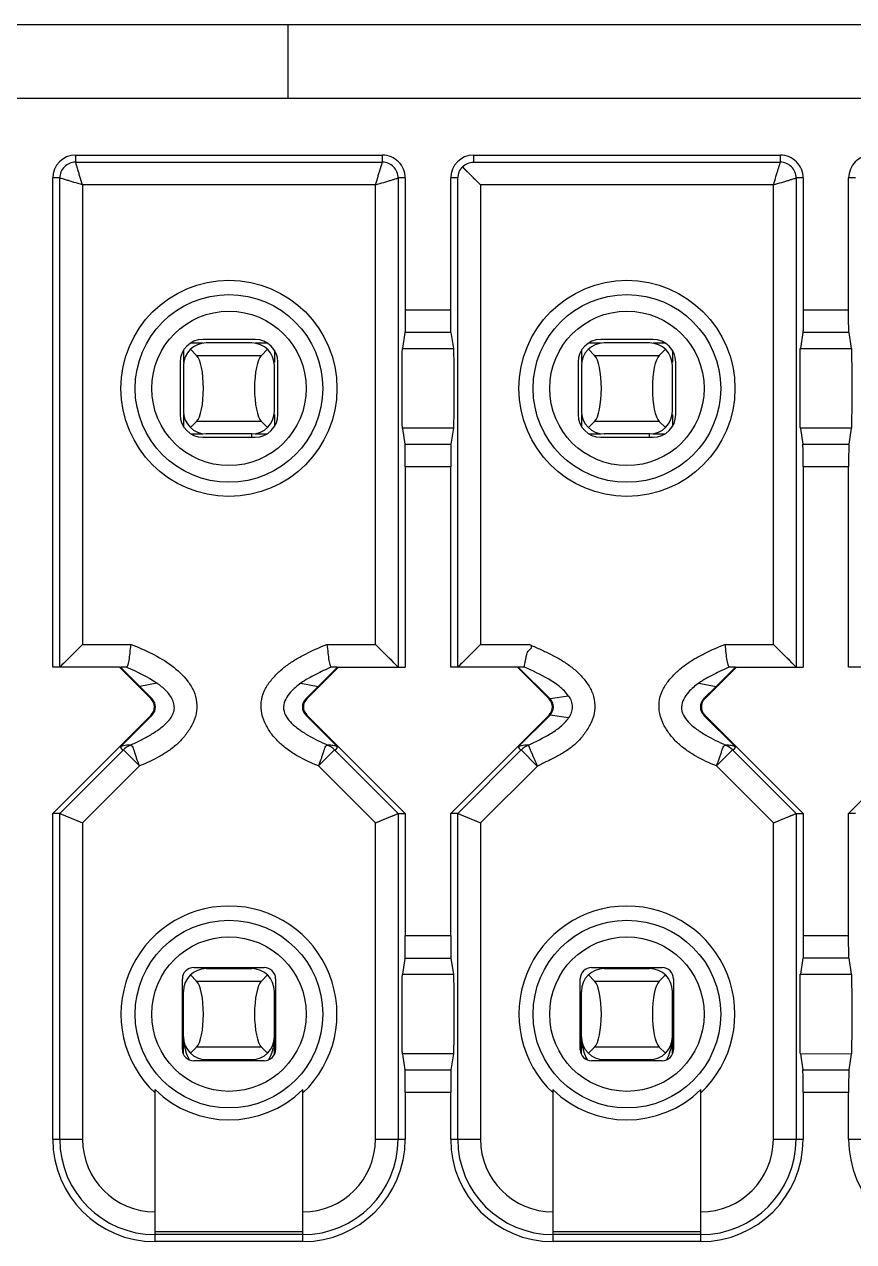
# Model space of a CAD drawing. Header units: millimetres. Extents: x 2890 to 3977, y 86 to 903.
# Drawn here: x 3018.9 to 3026.2, y 720.89 to 731.59 of the extents above; entities that cross this region are included whole.
import ezdxf

# ---------------------------------------------------------------- set-up
doc = ezdxf.new("R2010")
doc.units = ezdxf.units.MM
doc.layers.add('00_COMPONENTS', color=7, linetype='Continuous')

msp = doc.modelspace()

# ---------------------------------------------------------------- linework, layer by layer
at = {"color": 7, "linetype": 'Continuous'}
for p, q in [((3021.222, 730.936), (3021.222, 731.586)), ((3015.252, 730.936), (3057.652, 730.936)), ((3019.352, 730.436), (3019.352, 730.374)), ((3019.352, 730.436), (3022.052, 730.436)), ((3022.052, 730.374), (3022.052, 730.436)), ((3022.852, 730.436), (3022.852, 730.374)), ((3022.852, 730.436), (3025.552, 730.436)), ((3025.552, 730.374), (3025.552, 730.436)), ((3019.352, 730.374), (3022.052, 730.374)), ((3022.755, 730.333), (3022.914, 730.175)), ((3022.852, 730.374), (3025.552, 730.374)), ((3019.152, 725.936), (3019.152, 730.236)), ((3019.211, 730.236), (3019.152, 730.236)), ((3019.214, 730.236), (3019.211, 730.236)), ((3019.214, 725.936), (3019.214, 730.236)), ((3019.414, 730.175), (3019.414, 726.136)), ((3021.991, 730.175), (3019.414, 730.175)), ((3021.991, 726.136), (3021.991, 730.175)), ((3022.191, 730.236), (3022.191, 725.936)), ((3022.252, 730.236), (3022.191, 730.236)), ((3022.252, 730.236), (3022.252, 729.076)), ((3022.652, 729.076), (3022.652, 730.236)), ((3022.714, 730.236), (3022.652, 730.236)), ((3022.714, 725.936), (3022.714, 730.236)), ((3022.914, 730.175), (3022.914, 726.136)), ((3025.491, 730.175), (3022.914, 730.175)), ((3025.491, 726.136), (3025.491, 730.175)), ((3025.691, 730.236), (3025.691, 725.936)), ((3025.752, 730.236), (3025.691, 730.236)), ((3025.752, 730.236), (3025.752, 729.076)), ((3026.152, 729.076), (3026.152, 730.236)), ((3026.214, 730.236), (3026.152, 730.236)), ((3022.252, 729.076), (3022.652, 729.076)), ((3025.752, 729.076), (3026.152, 729.076)), ((3020.367, 728.786), (3020.472, 728.786)), ((3020.932, 728.816), (3020.472, 728.816)), ((3020.902, 728.786), (3020.502, 728.786)), ((3020.932, 728.786), (3021.037, 728.786)), ((3022.25, 728.876), (3022.228, 728.736)), ((3022.654, 728.876), (3022.25, 728.876)), ((3022.654, 728.876), (3022.676, 728.737)), ((3023.867, 728.786), (3023.972, 728.786)), ((3024.432, 728.816), (3023.972, 728.816)), ((3024.402, 728.786), (3024.002, 728.786)), ((3024.432, 728.786), (3024.537, 728.786)), ((3025.75, 728.876), (3025.728, 728.736)), ((3026.154, 728.876), (3025.75, 728.876)), ((3026.154, 728.876), (3026.176, 728.737)), ((3020.302, 728.721), (3020.302, 728.616)), ((3020.417, 728.676), (3020.363, 728.73)), ((3020.417, 728.676), (3020.987, 728.676)), ((3021.041, 728.73), (3020.987, 728.676)), ((3021.102, 728.721), (3021.102, 728.616)), ((3022.228, 728.737), (3022.676, 728.737)), ((3023.802, 728.721), (3023.802, 728.616)), ((3023.917, 728.676), (3023.863, 728.73)), ((3023.917, 728.676), (3024.487, 728.676)), ((3024.541, 728.73), (3024.487, 728.676)), ((3024.602, 728.721), (3024.602, 728.616)), ((3025.728, 728.737), (3026.176, 728.737)), ((3020.272, 728.616), (3020.272, 728.156)), ((3020.302, 728.586), (3020.302, 728.186)), ((3021.102, 728.186), (3021.102, 728.586)), ((3021.132, 728.156), (3021.132, 728.616)), ((3023.772, 728.616), (3023.772, 728.156)), ((3023.802, 728.586), (3023.802, 728.186)), ((3024.602, 728.186), (3024.602, 728.586)), ((3024.632, 728.156), (3024.632, 728.616)), ((3020.302, 728.156), (3020.302, 728.051)), ((3021.102, 728.156), (3021.102, 728.051)), ((3023.802, 728.156), (3023.802, 728.051)), ((3024.602, 728.156), (3024.602, 728.051)), ((3020.363, 728.042), (3020.417, 728.096)), ((3020.987, 728.096), (3020.417, 728.096)), ((3020.987, 728.096), (3021.041, 728.042)), ((3022.676, 728.036), (3022.228, 728.036)), ((3022.228, 728.035), (3022.25, 727.896)), ((3022.676, 728.036), (3022.654, 727.896)), ((3023.863, 728.042), (3023.917, 728.096)), ((3024.487, 728.096), (3023.917, 728.096)), ((3024.487, 728.096), (3024.541, 728.042)), ((3026.176, 728.036), (3025.728, 728.036)), ((3025.728, 728.035), (3025.75, 727.896)), ((3026.176, 728.036), (3026.154, 727.896)), ((3020.367, 727.986), (3020.472, 727.986)), ((3020.472, 727.956), (3020.932, 727.956)), ((3020.902, 727.986), (3020.502, 727.986)), ((3020.902, 727.956), (3020.902, 727.982)), ((3020.932, 727.986), (3021.037, 727.986)), ((3023.867, 727.986), (3023.972, 727.986)), ((3023.972, 727.956), (3024.432, 727.956)), ((3024.402, 727.986), (3024.002, 727.986)), ((3024.402, 727.956), (3024.402, 727.982)), ((3024.432, 727.986), (3024.537, 727.986)), ((3022.25, 727.896), (3022.654, 727.896)), ((3025.75, 727.896), (3026.154, 727.896)), ((3022.252, 727.696), (3022.252, 725.936)), ((3022.652, 727.696), (3022.252, 727.696)), ((3022.652, 725.936), (3022.652, 727.696)), ((3025.752, 727.696), (3025.752, 725.936)), ((3026.152, 727.696), (3025.752, 727.696)), ((3026.152, 725.936), (3026.152, 727.696)), ((3019.414, 726.136), (3019.214, 725.936)), ((3019.414, 726.136), (3019.841, 726.136)), ((3021.563, 726.136), (3021.991, 726.136)), ((3022.191, 725.936), (3021.991, 726.136)), ((3022.714, 725.936), (3022.914, 726.136)), ((3022.914, 726.136), (3023.341, 726.136)), ((3025.063, 726.136), (3025.491, 726.136)), ((3025.691, 725.936), (3025.491, 726.136)), ((3019.739, 725.936), (3019.152, 725.936)), ((3019.739, 725.936), (3020.018, 725.657)), ((3019.917, 725.766), (3019.747, 725.936)), ((3019.8, 725.936), (3019.747, 725.936)), ((3021.386, 725.657), (3021.665, 725.936)), ((3021.657, 725.936), (3021.487, 725.766)), ((3021.657, 725.936), (3021.604, 725.936)), ((3021.665, 725.936), (3022.252, 725.936)), ((3022.191, 725.936), (3022.188, 725.938)), ((3023.239, 725.936), (3022.652, 725.936)), ((3022.714, 725.936), (3022.716, 725.938)), ((3023.239, 725.936), (3023.518, 725.657)), ((3023.527, 725.657), (3023.247, 725.936)), ((3023.3, 725.936), (3023.247, 725.936)), ((3024.886, 725.657), (3025.165, 725.936)), ((3025.157, 725.936), (3024.987, 725.766)), ((3025.157, 725.936), (3025.104, 725.936)), ((3025.165, 725.936), (3025.752, 725.936)), ((3025.691, 725.936), (3025.688, 725.938)), ((3026.739, 725.936), (3026.152, 725.936)), ((3020.07, 725.795), (3019.917, 725.766)), ((3021.334, 725.795), (3021.487, 725.766)), ((3024.834, 725.795), (3024.987, 725.766)), ((3020.027, 725.657), (3019.917, 725.766)), ((3021.487, 725.766), (3021.377, 725.657)), ((3023.689, 725.681), (3023.527, 725.657)), ((3024.987, 725.766), (3024.877, 725.657)), ((3020.018, 725.657), (3020.027, 725.657)), ((3021.377, 725.657), (3021.386, 725.657)), ((3020.018, 725.515), (3019.152, 724.649)), ((3019.747, 725.236), (3020.027, 725.515)), ((3020.027, 725.515), (3020.018, 725.515)), ((3021.386, 725.515), (3021.377, 725.515)), ((3021.377, 725.515), (3021.657, 725.236)), ((3022.252, 724.649), (3021.386, 725.515)), ((3023.518, 725.515), (3022.652, 724.649)), ((3023.247, 725.236), (3023.527, 725.515)), ((3023.689, 725.491), (3023.527, 725.515)), ((3024.877, 725.515), (3025.157, 725.236)), ((3025.752, 724.649), (3024.886, 725.515)), ((3027.018, 725.515), (3026.152, 724.649)), ((3021.597, 725.249), (3021.57, 725.251)), ((3025.097, 725.249), (3025.07, 725.251)), ((3019.773, 725.209), (3019.214, 724.649)), ((3019.762, 725.241), (3019.748, 725.236)), ((3019.915, 725.067), (3019.773, 725.209)), ((3021.631, 725.209), (3021.49, 725.067)), ((3021.631, 725.209), (3022.191, 724.649)), ((3023.272, 725.208), (3022.714, 724.649)), ((3023.26, 725.241), (3023.248, 725.236)), ((3023.26, 725.241), (3023.248, 725.236)), ((3023.414, 725.065), (3023.272, 725.208)), ((3025.131, 725.209), (3024.99, 725.067)), ((3025.131, 725.209), (3025.691, 724.649)), ((3019.414, 724.566), (3019.915, 725.067)), ((3021.49, 725.067), (3021.991, 724.566)), ((3022.914, 724.566), (3023.415, 725.066)), ((3024.99, 725.067), (3025.491, 724.566)), ((3019.152, 721.786), (3019.152, 724.649)), ((3019.214, 724.649), (3019.152, 724.649)), ((3019.214, 721.786), (3019.214, 724.649)), ((3019.214, 724.649), (3019.414, 724.566)), ((3021.991, 724.566), (3022.191, 724.649)), ((3022.133, 724.626), (3022.158, 724.636)), ((3022.191, 724.649), (3022.191, 721.786)), ((3022.191, 724.649), (3022.252, 724.649)), ((3022.252, 724.649), (3022.252, 723.576)), ((3022.652, 723.576), (3022.652, 724.649)), ((3022.714, 724.649), (3022.652, 724.649)), ((3022.714, 721.786), (3022.714, 724.649)), ((3022.714, 724.649), (3022.914, 724.566)), ((3025.491, 724.566), (3025.691, 724.649)), ((3025.633, 724.626), (3025.658, 724.636)), ((3025.691, 724.649), (3025.691, 721.786)), ((3025.691, 724.649), (3025.752, 724.649)), ((3025.752, 724.649), (3025.752, 723.576)), ((3026.152, 723.576), (3026.152, 724.649)), ((3026.214, 724.649), (3026.152, 724.649)), ((3019.414, 724.566), (3019.414, 721.786)), ((3021.991, 721.786), (3021.991, 724.566)), ((3022.914, 724.566), (3022.914, 721.786)), ((3025.491, 721.786), (3025.491, 724.566)), ((3022.252, 723.576), (3022.652, 723.576)), ((3025.752, 723.576), (3026.152, 723.576)), ((3022.25, 723.376), (3022.228, 723.236)), ((3022.654, 723.376), (3022.25, 723.376)), ((3022.654, 723.376), (3022.676, 723.237)), ((3025.75, 723.377), (3025.728, 723.237)), ((3026.154, 723.377), (3025.75, 723.377)), ((3026.154, 723.377), (3026.176, 723.238)), ((3020.417, 723.176), (3020.363, 723.23)), ((3020.392, 723.296), (3021.012, 723.296)), ((3020.502, 723.286), (3020.902, 723.286)), ((3021.041, 723.23), (3020.987, 723.176)), ((3022.228, 723.237), (3022.676, 723.237)), ((3023.917, 723.176), (3023.863, 723.23)), ((3023.892, 723.296), (3024.512, 723.296)), ((3024.002, 723.286), (3024.402, 723.286)), ((3024.541, 723.23), (3024.487, 723.176)), ((3025.728, 723.238), (3026.176, 723.238)), ((3020.292, 722.576), (3020.292, 723.196)), ((3020.417, 723.176), (3020.987, 723.176)), ((3021.112, 723.196), (3021.112, 722.576)), ((3023.792, 722.576), (3023.792, 723.196)), ((3023.917, 723.176), (3024.487, 723.176)), ((3024.612, 723.196), (3024.612, 722.576)), ((3020.302, 722.533), (3020.302, 723.086)), ((3021.102, 722.533), (3021.102, 723.086)), ((3023.802, 722.533), (3023.802, 723.086)), ((3024.602, 722.533), (3024.602, 723.086)), ((3020.363, 722.542), (3020.417, 722.596)), ((3020.987, 722.596), (3020.417, 722.596)), ((3020.987, 722.596), (3021.041, 722.542)), ((3023.863, 722.542), (3023.917, 722.596)), ((3024.487, 722.596), (3023.917, 722.596)), ((3024.487, 722.596), (3024.541, 722.542)), ((3021.012, 722.476), (3020.392, 722.476)), ((3020.502, 722.486), (3020.502, 722.476)), ((3020.502, 722.486), (3020.902, 722.486)), ((3020.902, 722.476), (3020.902, 722.486)), ((3022.676, 722.536), (3022.228, 722.536)), ((3022.228, 722.535), (3022.25, 722.396)), ((3022.676, 722.536), (3022.654, 722.396)), ((3024.512, 722.476), (3023.892, 722.476)), ((3024.002, 722.486), (3024.002, 722.476)), ((3024.002, 722.486), (3024.402, 722.486)), ((3024.402, 722.476), (3024.402, 722.486)), ((3025.728, 722.536), (3025.75, 722.396)), ((3026.176, 722.535), (3025.728, 722.536)), ((3026.176, 722.535), (3026.154, 722.396)), ((3022.25, 722.396), (3022.654, 722.396)), ((3025.75, 722.396), (3026.154, 722.396)), ((3020.052, 720.886), (3020.052, 722.223)), ((3021.352, 720.886), (3021.352, 722.223)), ((3022.252, 722.196), (3022.252, 721.786)), ((3022.652, 722.196), (3022.252, 722.196)), ((3022.652, 721.786), (3022.652, 722.196)), ((3023.552, 720.886), (3023.552, 722.223)), ((3024.852, 720.886), (3024.852, 722.223)), ((3025.752, 722.196), (3025.752, 721.786)), ((3026.152, 722.196), (3025.752, 722.196)), ((3026.152, 721.786), (3026.152, 722.196)), ((3019.152, 721.786), (3019.414, 721.786)), ((3021.991, 721.786), (3022.252, 721.786)), ((3022.652, 721.786), (3022.914, 721.786)), ((3025.491, 721.786), (3025.752, 721.786)), ((3026.152, 721.786), (3026.414, 721.786)), ((3020.052, 720.974), (3021.352, 720.974)), ((3023.552, 720.974), (3024.852, 720.974)), ((3021.352, 720.948), (3020.052, 720.948)), ((3021.352, 720.886), (3020.052, 720.886)), ((3024.852, 720.948), (3023.552, 720.948)), ((3024.852, 720.886), (3023.552, 720.886))]:
    msp.add_line(p, q, dxfattribs=at)
for points in [[(3022.755, 730.333), (3022.774, 730.314), (3022.797, 730.291)], [(3022.851, 730.237), (3022.882, 730.207), (3022.914, 730.175)], [(3019.414, 726.136), (3019.378, 726.101), (3019.346, 726.068)], [(3022.058, 726.068), (3022.026, 726.1), (3021.991, 726.136)], [(3022.846, 726.069), (3022.878, 726.101), (3022.914, 726.136)], [(3025.558, 726.068), (3025.526, 726.1), (3025.491, 726.136)], [(3022.188, 725.938), (3022.17, 725.957), (3022.153, 725.973), (3022.134, 725.993), (3022.111, 726.015)], [(3025.688, 725.938), (3025.67, 725.957), (3025.653, 725.973), (3025.634, 725.993), (3025.611, 726.015)], [(3019.25, 725.972), (3019.233, 725.956), (3019.222, 725.944), (3019.216, 725.938), (3019.214, 725.936)], [(3022.716, 725.938), (3022.735, 725.957), (3022.751, 725.973)], [(3021.597, 725.249), (3021.583, 725.25), (3021.57, 725.251)], [(3025.097, 725.249), (3025.083, 725.25), (3025.07, 725.251)], [(3019.214, 724.649), (3019.218, 724.648), (3019.229, 724.643)], [(3022.158, 724.636), (3022.187, 724.648), (3022.191, 724.649)], [(3022.714, 724.649), (3022.718, 724.648), (3022.729, 724.643)], [(3025.658, 724.636), (3025.687, 724.648), (3025.691, 724.649)], [(3019.334, 724.599), (3019.372, 724.584), (3019.414, 724.566)], [(3021.991, 724.566), (3022.03, 724.583), (3022.068, 724.599)], [(3022.834, 724.599), (3022.872, 724.584), (3022.914, 724.566)], [(3025.491, 724.566), (3025.53, 724.583), (3025.568, 724.599)]]:
    msp.add_lwpolyline(points, dxfattribs=at)
for centre, radius in [((3020.702, 728.386), 0.95), ((3024.202, 728.386), 0.95), ((3020.702, 728.386), 0.825), ((3024.202, 728.386), 0.825), ((3020.702, 728.386), 0.679), ((3024.202, 728.386), 0.679), ((3020.702, 722.886), 0.825), ((3024.202, 722.886), 0.825), ((3020.702, 722.886), 0.679), ((3024.202, 722.886), 0.679)]:
    msp.add_circle(centre, radius, dxfattribs=at)
for centre, radius, start, end in [((3019.352, 730.236), 0.2, 90.0009, 180.0009), ((3022.052, 730.236), 0.2, 0.0009, 90.0009), ((3022.852, 730.236), 0.2, 90.0009, 180.0009), ((3025.552, 730.236), 0.2, 0.0009, 90.0009), ((3026.352, 730.236), 0.2, 90.0009, 180.0009), ((3019.352, 730.236), 0.138, 90.0007, 180.0011), ((3022.052, 730.236), 0.138, 0.0007, 90.0011), ((3022.852, 730.235), 0.138, 134.5333, 179.4175), ((3025.552, 730.236), 0.138, 0.0007, 90.0011), ((3020.472, 728.616), 0.2, 90, 180), ((3020.502, 728.586), 0.2, 90, 180), ((3020.902, 728.586), 0.2, 0, 90), ((3020.932, 728.616), 0.2, 0, 90), ((3023.972, 728.616), 0.2, 90, 180), ((3024.002, 728.586), 0.2, 90, 180), ((3024.402, 728.586), 0.2, 0, 90), ((3024.432, 728.616), 0.2, 0, 90), ((3020.472, 728.156), 0.2, 180, 270), ((3020.502, 728.186), 0.2, 180, 270), ((3020.902, 728.186), 0.2, 270, 0), ((3020.932, 728.156), 0.2, 270, 0), ((3023.972, 728.156), 0.2, 180, 270), ((3024.002, 728.186), 0.2, 180, 270), ((3024.402, 728.186), 0.2, 270, 0), ((3024.432, 728.156), 0.2, 270, 0), ((3019.956, 725.586), 0.1, 315.0284, 44.9635), ((3021.448, 725.586), 0.1, 135.0366, 224.9717), ((3021.457, 725.586), 0.1, 179.997, 225.0046), ((3023.456, 725.586), 0.0999, 314.9667, 45.0333), ((3024.948, 725.586), 0.1, 135.0366, 224.9717), ((3024.957, 725.586), 0.1, 179.997, 225.0046), ((3020.702, 722.886), 0.95, 313.1736, 226.8265), ((3024.202, 722.886), 0.95, 313.1736, 226.8265), ((3020.392, 723.196), 0.1, 90, 180), ((3020.502, 723.086), 0.2, 90, 180), ((3020.902, 723.086), 0.2, 0, 90), ((3021.012, 723.196), 0.1, 0, 90), ((3023.892, 723.196), 0.1, 90, 180), ((3024.002, 723.086), 0.2, 90, 180), ((3024.402, 723.086), 0.2, 0, 90), ((3024.512, 723.196), 0.1, 0, 90), ((3020.502, 722.686), 0.2, 180, 270), ((3020.902, 722.686), 0.2, 270, 0), ((3024.002, 722.686), 0.2, 180, 270), ((3024.402, 722.686), 0.2, 270, 0), ((3020.392, 722.576), 0.1, 180, 270), ((3020.738, 722.686), 0.436, 183.0447, 186.6288), ((3020.751, 722.688), 0.449, 186.6439, 192.0251), ((3020.746, 722.687), 0.443, 191.9848, 196.2987), ((3021.012, 722.576), 0.1, 270, 0), ((3020.659, 722.686), 0.443, 343.6801, 348.0096), ((3020.654, 722.688), 0.449, 347.9689, 353.3565), ((3020.666, 722.686), 0.436, 353.3714, 356.956), ((3023.892, 722.576), 0.1, 180, 270), ((3024.238, 722.686), 0.436, 183.0447, 186.6288), ((3024.251, 722.688), 0.449, 186.6439, 192.0251), ((3024.246, 722.687), 0.443, 191.9848, 196.2987), ((3024.512, 722.576), 0.1, 270, 0), ((3024.159, 722.686), 0.443, 343.6801, 348.0096), ((3024.154, 722.688), 0.449, 347.9689, 353.3565), ((3024.166, 722.686), 0.436, 353.3714, 356.956), ((3020.702, 722.886), 0.929, 225.573, 314.427), ((3024.202, 722.886), 0.929, 225.573, 314.427), ((3020.052, 721.786), 0.9, 180, 270), ((3020.052, 721.786), 0.838, 180, 270), ((3020.052, 721.786), 0.638, 180, 270), ((3021.352, 721.786), 0.9, 270, 0), ((3021.352, 721.786), 0.838, 270, 0), ((3021.352, 721.786), 0.638, 270, 0), ((3023.552, 721.786), 0.9, 180, 270), ((3023.552, 721.786), 0.838, 180, 270), ((3023.552, 721.786), 0.638, 180, 270), ((3024.852, 721.786), 0.9, 270, 0), ((3024.852, 721.786), 0.838, 270, 0), ((3024.852, 721.786), 0.638, 270, 0), ((3027.052, 721.786), 0.9, 180, 270)]:
    msp.add_arc(centre, radius, start, end, dxfattribs=at)
for centre, major_axis, ratio, start_param, end_param in [((3020.397, 728.386), (0, 0.3), 0.267949, 3.403392, 6.021386), ((3021.007, 728.386), (0, 0.3), 0.267949, 0.261799, 2.879793), ((3023.897, 728.386), (0, 0.3), 0.267949, 3.403392, 6.021386), ((3024.507, 728.386), (0, 0.3), 0.267949, 0.261799, 2.879793), ((3022.25, 727.696), (0, 0.2), 0.008727, -1.570796, -0.053344), ((3022.654, 727.696), (0, 0.2), 0.008727, 0.053344, 1.570796), ((3025.75, 727.696), (0, 0.2), 0.008727, -1.570796, -0.053344), ((3026.154, 727.696), (0, 0.2), 0.008727, 0.053344, 1.570796), ((3019.947, 725.586), (-0.1, 0), 0.999962, 8.63938, 10.210176), ((3021.457, 725.586), (0.1, 0), 0.999962, 2.356194, 3.141593), ((3023.447, 725.586), (-0.1, 0), 0.999962, 2.356231, 3.926954), ((3024.957, 725.586), (0.1, 0), 0.999962, 2.356194, 3.141593), ((3022.25, 723.576), (0, 0.2), 0.008727, -3.08825, -1.570796), ((3022.654, 723.576), (0, 0.2), 0.008727, 1.570796, 3.08825), ((3020.397, 722.886), (0, 0.3), 0.267949, 3.403392, 6.021386), ((3021.007, 722.886), (0, 0.3), 0.267949, 0.261799, 2.879793), ((3023.897, 722.886), (0, 0.3), 0.267949, -2.879793, -0.261799), ((3024.507, 722.886), (0, 0.3), 0.267949, 6.544985, 9.162979), ((3022.25, 722.196), (0, 0.2), 0.008727, -1.570796, -0.053344), ((3022.654, 722.196), (0, 0.2), 0.008727, 0.053344, 1.570796), ((3025.75, 722.196), (0, 0.2), 0.008727, -1.570796, -0.053343), ((3026.154, 722.196), (0, 0.2), 0.008727, 0.053343, 1.570796)]:
    msp.add_ellipse(centre, major_axis=major_axis, ratio=ratio, start_param=start_param, end_param=end_param, dxfattribs=at)
for points, knots in [([(3019.414, 730.175), (3019.405, 730.199), (3019.395, 730.236), (3019.381, 730.282), (3019.372, 730.312), (3019.364, 730.337), (3019.359, 730.354), (3019.356, 730.364), (3019.354, 730.37), (3019.353, 730.373), (3019.352, 730.374), (3019.352, 730.374)], [0, 0, 0, 0, 0.373215, 0.544024, 0.695514, 0.821773, 0.917424, 0.952186, 0.977688, 0.993689, 1, 1, 1, 1]), ([(3021.991, 730.175), (3021.999, 730.199), (3022.009, 730.236), (3022.023, 730.282), (3022.033, 730.312), (3022.04, 730.337), (3022.045, 730.354), (3022.049, 730.364), (3022.05, 730.37), (3022.051, 730.373), (3022.052, 730.374), (3022.052, 730.374)], [0, 0, 0, 0, 0.373172, 0.544006, 0.695538, 0.821798, 0.917465, 0.952263, 0.977789, 0.993781, 1, 1, 1, 1]), ([(3022.755, 730.333), (3022.768, 730.346), (3022.799, 730.367), (3022.835, 730.374), (3022.852, 730.374)], [0, 0, 0, 0, 0.51628, 1, 1, 1, 1]), ([(3025.491, 730.175), (3025.499, 730.199), (3025.509, 730.236), (3025.523, 730.282), (3025.533, 730.312), (3025.54, 730.337), (3025.545, 730.354), (3025.549, 730.364), (3025.55, 730.37), (3025.551, 730.373), (3025.552, 730.374), (3025.552, 730.374)], [0, 0, 0, 0, 0.373172, 0.544006, 0.695537, 0.821797, 0.917465, 0.952262, 0.977789, 0.99378, 1, 1, 1, 1]), ([(3019.414, 730.175), (3019.389, 730.183), (3019.352, 730.193), (3019.306, 730.207), (3019.276, 730.217), (3019.251, 730.224), (3019.234, 730.229), (3019.224, 730.232), (3019.218, 730.234), (3019.216, 730.235), (3019.214, 730.236), (3019.214, 730.236)], [0, 0, 0, 0, 0.373172, 0.544006, 0.695538, 0.821798, 0.917465, 0.952263, 0.977789, 0.993781, 1, 1, 1, 1]), ([(3021.991, 730.175), (3022.015, 730.183), (3022.052, 730.193), (3022.098, 730.207), (3022.128, 730.217), (3022.153, 730.224), (3022.17, 730.229), (3022.18, 730.232), (3022.186, 730.234), (3022.189, 730.235), (3022.19, 730.236), (3022.191, 730.236)], [0, 0, 0, 0, 0.373215, 0.544024, 0.695514, 0.821773, 0.917424, 0.952186, 0.977688, 0.993689, 1, 1, 1, 1]), ([(3025.491, 730.175), (3025.515, 730.183), (3025.552, 730.193), (3025.598, 730.207), (3025.628, 730.217), (3025.653, 730.224), (3025.67, 730.229), (3025.68, 730.232), (3025.686, 730.234), (3025.689, 730.235), (3025.69, 730.236), (3025.691, 730.236)], [0, 0, 0, 0, 0.373215, 0.544024, 0.695514, 0.821773, 0.917424, 0.952186, 0.977688, 0.993689, 1, 1, 1, 1]), ([(3022.252, 729.076), (3022.252, 729.051), (3022.252, 729.005), (3022.252, 728.945), (3022.251, 728.903), (3022.251, 728.882), (3022.25, 728.876)], [0, 0, 0, 0, 0.370849, 0.688911, 0.909048, 1, 1, 1, 1]), ([(3022.654, 728.876), (3022.653, 728.882), (3022.654, 728.903), (3022.652, 728.945), (3022.652, 729.005), (3022.652, 729.051), (3022.652, 729.076)], [0, 0, 0, 0, 0.090952, 0.311089, 0.629151, 1, 1, 1, 1]), ([(3025.752, 729.076), (3025.752, 729.051), (3025.752, 729.005), (3025.752, 728.945), (3025.751, 728.903), (3025.751, 728.882), (3025.75, 728.876)], [0, 0, 0, 0, 0.370849, 0.688911, 0.909048, 1, 1, 1, 1]), ([(3026.154, 728.876), (3026.153, 728.882), (3026.154, 728.903), (3026.152, 728.945), (3026.152, 729.005), (3026.152, 729.051), (3026.152, 729.076)], [0, 0, 0, 0, 0.090952, 0.311089, 0.629151, 1, 1, 1, 1]), ([(3022.225, 728.386), (3022.225, 728.408), (3022.225, 728.453), (3022.225, 728.518), (3022.225, 728.578), (3022.225, 728.631), (3022.226, 728.669), (3022.226, 728.694), (3022.226, 728.709), (3022.227, 728.72), (3022.227, 728.729), (3022.228, 728.733), (3022.227, 728.737), (3022.228, 728.736)], [0, 0, 0, 0, 0.195161, 0.38314, 0.556101, 0.707618, 0.831755, 0.881937, 0.923696, 0.956729, 0.980706, 0.995248, 1, 1, 1, 1]), ([(3022.676, 728.736), (3022.677, 728.737), (3022.676, 728.733), (3022.677, 728.729), (3022.677, 728.72), (3022.678, 728.709), (3022.678, 728.694), (3022.678, 728.669), (3022.679, 728.631), (3022.679, 728.579), (3022.679, 728.519), (3022.679, 728.454), (3022.68, 728.387), (3022.679, 728.319), (3022.679, 728.254), (3022.679, 728.195), (3022.679, 728.142), (3022.678, 728.104), (3022.678, 728.078), (3022.678, 728.063), (3022.677, 728.052), (3022.677, 728.043), (3022.676, 728.039), (3022.677, 728.036), (3022.676, 728.035)], [0, 0, 0, 0, 0.002379, 0.009615, 0.021561, 0.038049, 0.058902, 0.083931, 0.14573, 0.221232, 0.30746, 0.401084, 0.498545, 0.596087, 0.689954, 0.776537, 0.85254, 0.91509, 0.940515, 0.961662, 0.97826, 0.990177, 0.997417, 1, 1, 1, 1]), ([(3025.725, 728.386), (3025.725, 728.408), (3025.725, 728.453), (3025.725, 728.518), (3025.725, 728.578), (3025.725, 728.631), (3025.726, 728.669), (3025.726, 728.694), (3025.726, 728.709), (3025.727, 728.72), (3025.727, 728.729), (3025.728, 728.733), (3025.727, 728.737), (3025.728, 728.736)], [0, 0, 0, 0, 0.195161, 0.38314, 0.556101, 0.707618, 0.831755, 0.881937, 0.923696, 0.956729, 0.980706, 0.995248, 1, 1, 1, 1]), ([(3026.176, 728.736), (3026.177, 728.737), (3026.176, 728.733), (3026.177, 728.729), (3026.177, 728.72), (3026.178, 728.709), (3026.178, 728.694), (3026.178, 728.669), (3026.179, 728.631), (3026.179, 728.579), (3026.179, 728.519), (3026.179, 728.454), (3026.18, 728.387), (3026.179, 728.319), (3026.179, 728.254), (3026.179, 728.195), (3026.179, 728.142), (3026.178, 728.104), (3026.178, 728.078), (3026.178, 728.063), (3026.177, 728.052), (3026.177, 728.043), (3026.176, 728.039), (3026.177, 728.036), (3026.176, 728.035)], [0, 0, 0, 0, 0.002379, 0.009615, 0.021561, 0.038049, 0.058902, 0.083931, 0.14573, 0.221232, 0.30746, 0.401084, 0.498545, 0.596087, 0.689954, 0.776537, 0.85254, 0.91509, 0.940515, 0.961662, 0.97826, 0.990177, 0.997417, 1, 1, 1, 1]), ([(3022.228, 728.035), (3022.227, 728.035), (3022.228, 728.039), (3022.227, 728.043), (3022.227, 728.052), (3022.226, 728.063), (3022.226, 728.078), (3022.226, 728.104), (3022.225, 728.142), (3022.225, 728.194), (3022.225, 728.254), (3022.225, 728.318), (3022.225, 728.363), (3022.225, 728.386)], [0, 0, 0, 0, 0.005038, 0.019726, 0.043894, 0.077314, 0.119593, 0.170272, 0.294846, 0.446159, 0.618589, 0.805783, 1, 1, 1, 1]), ([(3025.728, 728.035), (3025.727, 728.035), (3025.728, 728.039), (3025.727, 728.043), (3025.727, 728.052), (3025.726, 728.063), (3025.726, 728.078), (3025.726, 728.104), (3025.725, 728.142), (3025.725, 728.194), (3025.725, 728.254), (3025.725, 728.318), (3025.725, 728.363), (3025.725, 728.386)], [0, 0, 0, 0, 0.005038, 0.019726, 0.043894, 0.077314, 0.119593, 0.170272, 0.294846, 0.446159, 0.618589, 0.805783, 1, 1, 1, 1]), ([(3019.8, 725.936), (3019.802, 725.936), (3019.807, 725.942), (3019.813, 725.953), (3019.819, 725.972), (3019.826, 726.007), (3019.832, 726.063), (3019.837, 726.111), (3019.841, 726.136)], [0, 0, 0, 0, 0.031867, 0.094386, 0.188075, 0.310729, 0.627334, 1, 1, 1, 1]), ([(3019.841, 726.136), (3019.903, 726.111), (3020.026, 726.058), (3020.2, 725.957), (3020.325, 725.841), (3020.396, 725.726), (3020.423, 725.628), (3020.419, 725.525), (3020.381, 725.431), (3020.327, 725.346), (3020.261, 725.269), (3020.182, 725.206), (3020.068, 725.135), (3019.977, 725.092), (3019.915, 725.067)], [0, 0, 0, 0, 0.12501, 0.24997, 0.374717, 0.43731, 0.499793, 0.562349, 0.624759, 0.687444, 0.74989, 0.812468, 0.875004, 1, 1, 1, 1]), ([(3021.49, 725.067), (3021.427, 725.092), (3021.336, 725.135), (3021.222, 725.206), (3021.144, 725.27), (3021.076, 725.345), (3021.022, 725.431), (3020.986, 725.526), (3020.981, 725.628), (3021.007, 725.727), (3021.062, 725.812), (3021.13, 725.886), (3021.207, 725.952), (3021.291, 726.007), (3021.409, 726.071), (3021.501, 726.111), (3021.563, 726.136)], [0, 0, 0, 0, 0.124947, 0.187476, 0.249983, 0.312527, 0.375065, 0.437614, 0.500078, 0.562569, 0.625002, 0.687591, 0.750046, 0.812561, 0.87505, 1, 1, 1, 1]), ([(3021.563, 726.136), (3021.567, 726.111), (3021.572, 726.063), (3021.578, 726.007), (3021.585, 725.972), (3021.591, 725.953), (3021.597, 725.942), (3021.602, 725.936), (3021.604, 725.936)], [0, 0, 0, 0, 0.372563, 0.689112, 0.811771, 0.905463, 0.968001, 1, 1, 1, 1]), ([(3023.3, 725.936), (3023.301, 725.936), (3023.302, 725.936), (3023.302, 725.937), (3023.302, 725.939), (3023.302, 725.942), (3023.301, 725.947), (3023.301, 725.959), (3023.307, 725.978), (3023.313, 726.006), (3023.317, 726.034), (3023.323, 726.058), (3023.333, 726.076), (3023.345, 726.088), (3023.355, 726.098), (3023.363, 726.106), (3023.366, 726.117), (3023.359, 726.126), (3023.35, 726.131), (3023.344, 726.135), (3023.341, 726.136)], [0, 0, 0, 0, 0.007668, 0.011766, 0.01805, 0.026791, 0.051522, 0.085573, 0.181657, 0.309255, 0.461639, 0.545531, 0.633624, 0.724493, 0.770387, 0.816342, 0.861574, 0.907254, 0.95359, 1, 1, 1, 1]), ([(3023.341, 726.136), (3023.372, 726.123), (3023.433, 726.096), (3023.524, 726.054), (3023.614, 726.007), (3023.698, 725.952), (3023.775, 725.887), (3023.843, 725.812), (3023.896, 725.726), (3023.924, 725.628), (3023.918, 725.526), (3023.882, 725.431), (3023.827, 725.346), (3023.762, 725.268), (3023.682, 725.207), (3023.596, 725.154), (3023.506, 725.111), (3023.446, 725.081), (3023.415, 725.066)], [0, 0, 0, 0, 0.062539, 0.125084, 0.187631, 0.250164, 0.312701, 0.37522, 0.437687, 0.500061, 0.562413, 0.624843, 0.687352, 0.749873, 0.812393, 0.874913, 0.937463, 1, 1, 1, 1]), ([(3024.99, 725.067), (3024.927, 725.092), (3024.836, 725.135), (3024.722, 725.206), (3024.644, 725.27), (3024.576, 725.345), (3024.522, 725.431), (3024.486, 725.526), (3024.481, 725.628), (3024.507, 725.727), (3024.562, 725.812), (3024.63, 725.886), (3024.707, 725.952), (3024.791, 726.007), (3024.909, 726.071), (3025.001, 726.111), (3025.063, 726.136)], [0, 0, 0, 0, 0.124947, 0.187476, 0.249983, 0.312527, 0.375065, 0.437614, 0.500078, 0.562569, 0.625002, 0.687591, 0.750046, 0.812561, 0.87505, 1, 1, 1, 1]), ([(3025.063, 726.136), (3025.067, 726.111), (3025.072, 726.063), (3025.078, 726.007), (3025.085, 725.972), (3025.091, 725.953), (3025.097, 725.942), (3025.102, 725.936), (3025.104, 725.936)], [0, 0, 0, 0, 0.372563, 0.689112, 0.811771, 0.905463, 0.968001, 1, 1, 1, 1]), ([(3021.604, 725.936), (3021.557, 725.916), (3021.465, 725.874), (3021.376, 725.824), (3021.334, 725.795)], [0, 0, 0, 0, 0.500091, 1, 1, 1, 1]), ([(3023.689, 725.681), (3023.667, 725.714), (3023.61, 725.769), (3023.479, 725.855), (3023.372, 725.904), (3023.3, 725.935)], [0, 0, 0, 0, 0.249512, 0.499631, 1, 1, 1, 1]), ([(3025.104, 725.936), (3025.057, 725.916), (3024.965, 725.874), (3024.876, 725.824), (3024.834, 725.795)], [0, 0, 0, 0, 0.500091, 1, 1, 1, 1]), ([(3019.834, 725.251), (3019.865, 725.264), (3019.926, 725.293), (3020.014, 725.341), (3020.098, 725.396), (3020.174, 725.46), (3020.221, 725.534), (3020.223, 725.602), (3020.207, 725.65), (3020.181, 725.693), (3020.136, 725.744), (3020.097, 725.775), (3020.07, 725.795)], [0, 0, 0, 0, 0.125233, 0.250458, 0.37566, 0.500726, 0.624807, 0.687211, 0.749712, 0.812287, 0.874892, 1, 1, 1, 1]), ([(3021.244, 725.715), (3021.212, 725.68), (3021.169, 725.61), (3021.194, 725.512), (3021.225, 725.473), (3021.242, 725.455)], [0, 0, 0, 0, 0.496715, 0.747601, 1, 1, 1, 1]), ([(3023.689, 725.681), (3023.699, 725.667), (3023.715, 725.637), (3023.723, 725.586), (3023.715, 725.535), (3023.699, 725.505), (3023.689, 725.491)], [0, 0, 0, 0, 0.250154, 0.500039, 0.750012, 1, 1, 1, 1]), ([(3024.744, 725.715), (3024.712, 725.68), (3024.669, 725.61), (3024.694, 725.512), (3024.725, 725.473), (3024.742, 725.455)], [0, 0, 0, 0, 0.496715, 0.747601, 1, 1, 1, 1]), ([(3023.336, 725.251), (3023.401, 725.282), (3023.499, 725.328), (3023.618, 725.409), (3023.669, 725.461), (3023.689, 725.491)], [0, 0, 0, 0, 0.50026, 0.750377, 1, 1, 1, 1]), ([(3021.242, 725.455), (3021.264, 725.431), (3021.314, 725.39), (3021.423, 725.32), (3021.511, 725.277), (3021.57, 725.251)], [0, 0, 0, 0, 0.249886, 0.499972, 1, 1, 1, 1]), ([(3024.742, 725.455), (3024.764, 725.431), (3024.814, 725.39), (3024.923, 725.32), (3025.011, 725.277), (3025.07, 725.251)], [0, 0, 0, 0, 0.249886, 0.499972, 1, 1, 1, 1]), ([(3019.834, 725.251), (3019.829, 725.251), (3019.805, 725.25), (3019.78, 725.247), (3019.762, 725.241)], [0, 0, 0, 0, 0.222967, 1, 1, 1, 1]), ([(3019.834, 725.251), (3019.835, 725.251), (3019.837, 725.25), (3019.841, 725.249), (3019.845, 725.245), (3019.853, 725.238), (3019.86, 725.222), (3019.871, 725.188), (3019.887, 725.135), (3019.904, 725.091), (3019.915, 725.067)], [0, 0, 0, 0, 0.01021, 0.0298, 0.058009, 0.092915, 0.184227, 0.306286, 0.624742, 1, 1, 1, 1]), ([(3021.49, 725.067), (3021.5, 725.091), (3021.513, 725.126), (3021.528, 725.17), (3021.537, 725.199), (3021.544, 725.222), (3021.552, 725.24), (3021.561, 725.248), (3021.568, 725.251), (3021.57, 725.251)], [0, 0, 0, 0, 0.374809, 0.544275, 0.692835, 0.814703, 0.905914, 0.96898, 1, 1, 1, 1]), ([(3021.657, 725.236), (3021.652, 725.238), (3021.632, 725.245), (3021.612, 725.248), (3021.597, 725.249)], [0, 0, 0, 0, 0.266837, 1, 1, 1, 1]), ([(3023.336, 725.251), (3023.33, 725.251), (3023.305, 725.25), (3023.279, 725.246), (3023.26, 725.241)], [0, 0, 0, 0, 0.23124, 1, 1, 1, 1]), ([(3023.358, 725.201), (3023.355, 725.208), (3023.349, 725.22), (3023.343, 725.235), (3023.339, 725.243), (3023.337, 725.247), (3023.337, 725.25), (3023.336, 725.251), (3023.336, 725.251)], [0, 0, 0, 0, 0.422426, 0.736711, 0.849453, 0.931273, 0.981529, 1, 1, 1, 1]), ([(3024.99, 725.067), (3025, 725.091), (3025.013, 725.126), (3025.028, 725.17), (3025.037, 725.199), (3025.044, 725.222), (3025.052, 725.24), (3025.061, 725.248), (3025.068, 725.251), (3025.07, 725.251)], [0, 0, 0, 0, 0.374809, 0.544275, 0.692835, 0.814703, 0.905914, 0.96898, 1, 1, 1, 1]), ([(3025.157, 725.236), (3025.152, 725.238), (3025.132, 725.245), (3025.112, 725.248), (3025.097, 725.249)], [0, 0, 0, 0, 0.266837, 1, 1, 1, 1]), ([(3019.747, 725.236), (3019.749, 725.23), (3019.756, 725.218), (3019.767, 725.211), (3019.773, 725.209)], [0, 0, 0, 0, 0.503594, 1, 1, 1, 1]), ([(3021.631, 725.209), (3021.637, 725.211), (3021.648, 725.218), (3021.655, 725.23), (3021.657, 725.236)], [0, 0, 0, 0, 0.496457, 1, 1, 1, 1]), ([(3023.247, 725.236), (3023.249, 725.23), (3023.254, 725.217), (3023.266, 725.21), (3023.272, 725.208)], [0, 0, 0, 0, 0.509991, 1, 1, 1, 1]), ([(3023.376, 725.158), (3023.375, 725.162), (3023.368, 725.176), (3023.362, 725.191), (3023.358, 725.201)], [0, 0, 0, 0, 0.271514, 1, 1, 1, 1]), ([(3023.417, 725.062), (3023.414, 725.071), (3023.4, 725.103), (3023.387, 725.134), (3023.376, 725.158)], [0, 0, 0, 0, 0.260403, 1, 1, 1, 1]), ([(3025.131, 725.209), (3025.137, 725.211), (3025.148, 725.218), (3025.155, 725.23), (3025.157, 725.236)], [0, 0, 0, 0, 0.496457, 1, 1, 1, 1]), ([(3025.752, 723.576), (3025.752, 723.551), (3025.752, 723.506), (3025.752, 723.445), (3025.751, 723.405), (3025.751, 723.385), (3025.751, 723.378), (3025.75, 723.377)], [0, 0, 0, 0, 0.368967, 0.686315, 0.907759, 0.971524, 1, 1, 1, 1]), ([(3026.154, 723.377), (3026.153, 723.378), (3026.153, 723.385), (3026.153, 723.405), (3026.153, 723.445), (3026.152, 723.506), (3026.152, 723.551), (3026.152, 723.576)], [0, 0, 0, 0, 0.028476, 0.092241, 0.313685, 0.631032, 1, 1, 1, 1]), ([(3022.225, 722.886), (3022.225, 722.908), (3022.225, 722.953), (3022.225, 723.018), (3022.225, 723.078), (3022.225, 723.131), (3022.226, 723.169), (3022.226, 723.194), (3022.226, 723.209), (3022.227, 723.22), (3022.227, 723.229), (3022.228, 723.233), (3022.227, 723.237), (3022.228, 723.236)], [0, 0, 0, 0, 0.195182, 0.383178, 0.556152, 0.707676, 0.831809, 0.881987, 0.923739, 0.956764, 0.980733, 0.995263, 1, 1, 1, 1]), ([(3022.676, 723.236), (3022.677, 723.237), (3022.676, 723.233), (3022.677, 723.229), (3022.677, 723.22), (3022.678, 723.209), (3022.678, 723.194), (3022.678, 723.169), (3022.679, 723.131), (3022.679, 723.079), (3022.679, 723.019), (3022.679, 722.954), (3022.68, 722.887), (3022.679, 722.819), (3022.679, 722.754), (3022.679, 722.695), (3022.679, 722.642), (3022.678, 722.604), (3022.678, 722.578), (3022.678, 722.563), (3022.677, 722.552), (3022.677, 722.543), (3022.676, 722.539), (3022.677, 722.536), (3022.676, 722.535)], [0, 0, 0, 0, 0.002372, 0.009602, 0.021542, 0.038027, 0.058876, 0.083902, 0.145698, 0.221201, 0.307435, 0.401066, 0.498535, 0.596087, 0.689963, 0.776552, 0.85256, 0.915112, 0.940536, 0.961682, 0.978276, 0.990189, 0.997423, 1, 1, 1, 1]), ([(3025.725, 722.887), (3025.725, 722.909), (3025.725, 722.954), (3025.725, 723.019), (3025.725, 723.079), (3025.725, 723.131), (3025.726, 723.17), (3025.726, 723.195), (3025.726, 723.21), (3025.727, 723.221), (3025.727, 723.23), (3025.728, 723.234), (3025.727, 723.237), (3025.728, 723.237)], [0, 0, 0, 0, 0.194909, 0.382669, 0.555466, 0.706895, 0.831123, 0.881431, 0.923315, 0.956416, 0.980403, 0.995007, 1, 1, 1, 1]), ([(3026.176, 723.237), (3026.177, 723.238), (3026.176, 723.234), (3026.177, 723.23), (3026.177, 723.221), (3026.178, 723.21), (3026.178, 723.195), (3026.178, 723.17), (3026.179, 723.132), (3026.179, 723.079), (3026.179, 723.019), (3026.179, 722.954), (3026.18, 722.887), (3026.179, 722.819), (3026.179, 722.754), (3026.179, 722.694), (3026.179, 722.641), (3026.178, 722.603), (3026.178, 722.578), (3026.178, 722.563), (3026.177, 722.552), (3026.177, 722.543), (3026.176, 722.539), (3026.177, 722.535), (3026.176, 722.536)], [0, 0, 0, 0, 0.002375, 0.009629, 0.021614, 0.038164, 0.059099, 0.084225, 0.146248, 0.222014, 0.308516, 0.402393, 0.500045, 0.597696, 0.691565, 0.77806, 0.853815, 0.915826, 0.940939, 0.96186, 0.9784, 0.990379, 0.997629, 1, 1, 1, 1]), ([(3022.228, 722.535), (3022.227, 722.535), (3022.228, 722.539), (3022.227, 722.543), (3022.227, 722.552), (3022.226, 722.563), (3022.226, 722.578), (3022.226, 722.604), (3022.225, 722.642), (3022.225, 722.694), (3022.225, 722.754), (3022.225, 722.818), (3022.225, 722.863), (3022.225, 722.886)], [0, 0, 0, 0, 0.005026, 0.019703, 0.043863, 0.077278, 0.119554, 0.170231, 0.294806, 0.446124, 0.618563, 0.805769, 1, 1, 1, 1]), ([(3025.728, 722.536), (3025.727, 722.536), (3025.728, 722.539), (3025.727, 722.543), (3025.727, 722.552), (3025.726, 722.563), (3025.726, 722.578), (3025.726, 722.603), (3025.725, 722.641), (3025.725, 722.694), (3025.725, 722.754), (3025.725, 722.819), (3025.725, 722.864), (3025.725, 722.887)], [0, 0, 0, 0, 0.004844, 0.019069, 0.042618, 0.07538, 0.117057, 0.167255, 0.291438, 0.443043, 0.616225, 0.80451, 1, 1, 1, 1])]:
    msp.add_open_spline(points, degree=3, knots=knots, dxfattribs=at)
for points in [[(3019.8, 725.936), (3019.894, 725.897), (3019.986, 725.852), (3020.07, 725.795)], [(3021.334, 725.795), (3021.301, 725.772), (3021.27, 725.746), (3021.244, 725.715)], [(3024.834, 725.795), (3024.801, 725.772), (3024.77, 725.746), (3024.744, 725.715)], [(3019.834, 725.251), (3019.812, 725.241), (3019.791, 725.226), (3019.773, 725.209)], [(3021.631, 725.209), (3021.614, 725.226), (3021.592, 725.241), (3021.57, 725.251)], [(3023.336, 725.251), (3023.312, 725.241), (3023.29, 725.226), (3023.272, 725.207)], [(3025.131, 725.209), (3025.114, 725.226), (3025.092, 725.241), (3025.07, 725.251)], [(3020.32, 722.562), (3020.328, 722.536), (3020.338, 722.51), (3020.352, 722.486)], [(3021.052, 722.486), (3021.066, 722.509), (3021.076, 722.536), (3021.084, 722.562)], [(3023.82, 722.562), (3023.828, 722.536), (3023.838, 722.51), (3023.852, 722.486)], [(3024.552, 722.486), (3024.566, 722.509), (3024.576, 722.536), (3024.584, 722.562)]]:
    msp.add_open_spline(points, degree=3, dxfattribs=at)
at = {"layer": '00_COMPONENTS', "color": 3, "linetype": 'Continuous'}
msp.add_line((3014.402, 731.586), (3058.002, 731.586), dxfattribs=at)

doc.saveas('drawing.dxf')
